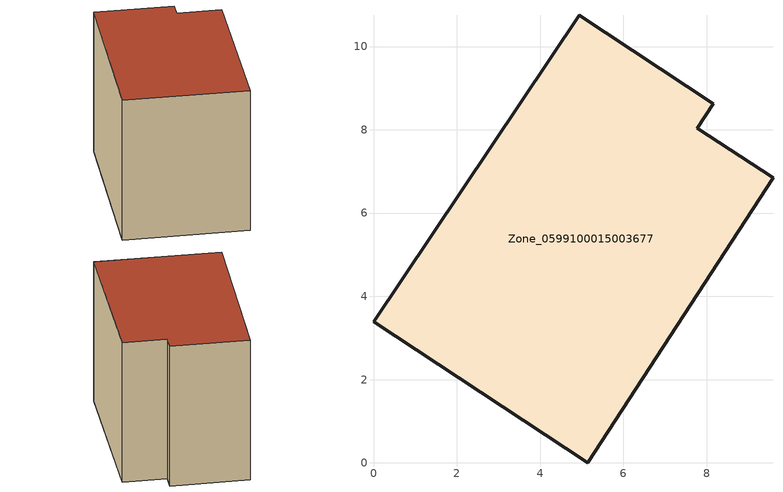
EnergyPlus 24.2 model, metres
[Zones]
Zone_0599100015003677
 floor ground (C_G): 0,3.38 4.94,10.76 8.16,8.63 7.77,8.04 9.6,6.84 5.14,0 z0.79
 wall outside (C_F): 7.77,8.04 8.16,8.63 4.94,10.76 0,3.38 5.14,0 9.6,6.84 7.77,8.04 z0.79:8.34
 roof outside (C_R): 5.14,0 9.6,6.84 7.77,8.04 8.16,8.63 4.94,10.76 0,3.38 z8.34
[BUILDING]
Pand.0599100015003677: North Axis=0; Terrain=City; Loads Convergence Tolerance Value=0.04; Temperature Convergence Tolerance Value=0.4; Solar Distribution=FullExterior; Maximum Number of Warmup Days=25; Minimum Number of Warmup Days=1
[Site:Location]
Rotterdam.The.Hague.AP_ZH_NLD Design_Conditions: Latitude=51.96; Longitude=4.45; Time Zone=1; Elevation=-4.5
[SITE:GROUNDTEMPERATURE:BUILDINGSURFACE]
18, 18, 18, 18, 18, 18, 18, 18, 18, 18, 18, 18
[MATERIAL] Thermal Absorptance=0.9; Solar Absorptance=0.7; Visible Absorptance=0.7
Name | Roughness | Thickness | Conductivity | Density | Specific Heat
G.TI.1965-1974 | MediumSmooth | 0.15 | 0.882353 | 540 | 1210
F.TI.1965-1974 | Rough | 0.3 | 0.697674 | 1920 | 840
R.TI.1965-1974 | MediumRough | 0.2 | 0.232558 | 1500 | 1000
[CONSTRUCTION]
C_G: G.TI.1965-1974
C_F: F.TI.1965-1974
C_R: R.TI.1965-1974
[ZONE]
Zone_0599100015003677: Type=1; Multiplier=1; Ceiling Height=Autocalculate; Volume=Autocalculate; Floor Area=autocalculate; Part of Total Floor Area=Yes
[ZONEINFILTRATION:DESIGNFLOWRATE]
Infil_Zone_0599100015003677: Zone or ZoneList or Space or SpaceList=Zone_0599100015003677; Schedule=AlwaysOn; Design Flow Rate Calculation Method=Flow/Area; Flow Rate per Floor Area=0.003; Constant Term Coefficient=1; Temperature Term Coefficient=0; Velocity Term Coefficient=0; Velocity Squared Term Coefficient=0
[HVACTEMPLATE:ZONE:IDEALLOADSAIRSYSTEM]
Zone_0599100015003677: Maximum Heating Supply Air Temperature=50; Minimum Cooling Supply Air Temperature=13; Maximum Heating Supply Air Humidity Ratio=0.0156; Minimum Cooling Supply Air Humidity Ratio=0.0077; Heating Limit=NoLimit; Cooling Limit=NoLimit; Dehumidification Control Type=ConstantSensibleHeatRatio; Cooling Sensible Heat Ratio=0.7; Dehumidification Setpoint=60; Humidification Control Type=None; Humidification Setpoint=30; Outdoor Air Method=None; Outdoor Air Flow Rate per Person=0.00944; Outdoor Air Flow Rate per Zone Floor Area=0; Outdoor Air Flow Rate per Zone=0; Demand Controlled Ventilation Type=None; Outdoor Air Economizer Type=NoEconomizer; Heat Recovery Type=None; Sensible Heat Recovery Effectiveness=0.7; Latent Heat Recovery Effectiveness=0.65
[ZONECONTROL:THERMOSTAT]
ThermostatControl_Zone_0599100015003677: Zone or ZoneList=Zone_0599100015003677; Control Type Schedule=DualSetpointControlType; Control 1=Thermostat_Zone_0599100015003677; Temperature Difference Between Cutout And Setpoint=0
[THERMOSTATSETPOINT:DUALSETPOINT]
Thermostat_Zone_0599100015003677: Heating Setpoint Temperature Schedule=HeatingSetpoint_Zone_0599100015003677; Cooling Setpoint Temperature Schedule=CoolingSetpoint_Zone_0599100015003677
[SCHEDULE:COMPACT]
HeatingSetpoint_Zone_0599100015003677: Through: 12/31, For: AllDays, Until: 24:00, 21
CoolingSetpoint_Zone_0599100015003677: Through: 12/31, For: AllDays, Until: 24:00, 24
DualSetpointControlType: Through: 12/31, For: AllDays, Until: 24:00, 4
AlwaysOn: Through: 12/31, For: AllDays, Until: 24:00, 1
